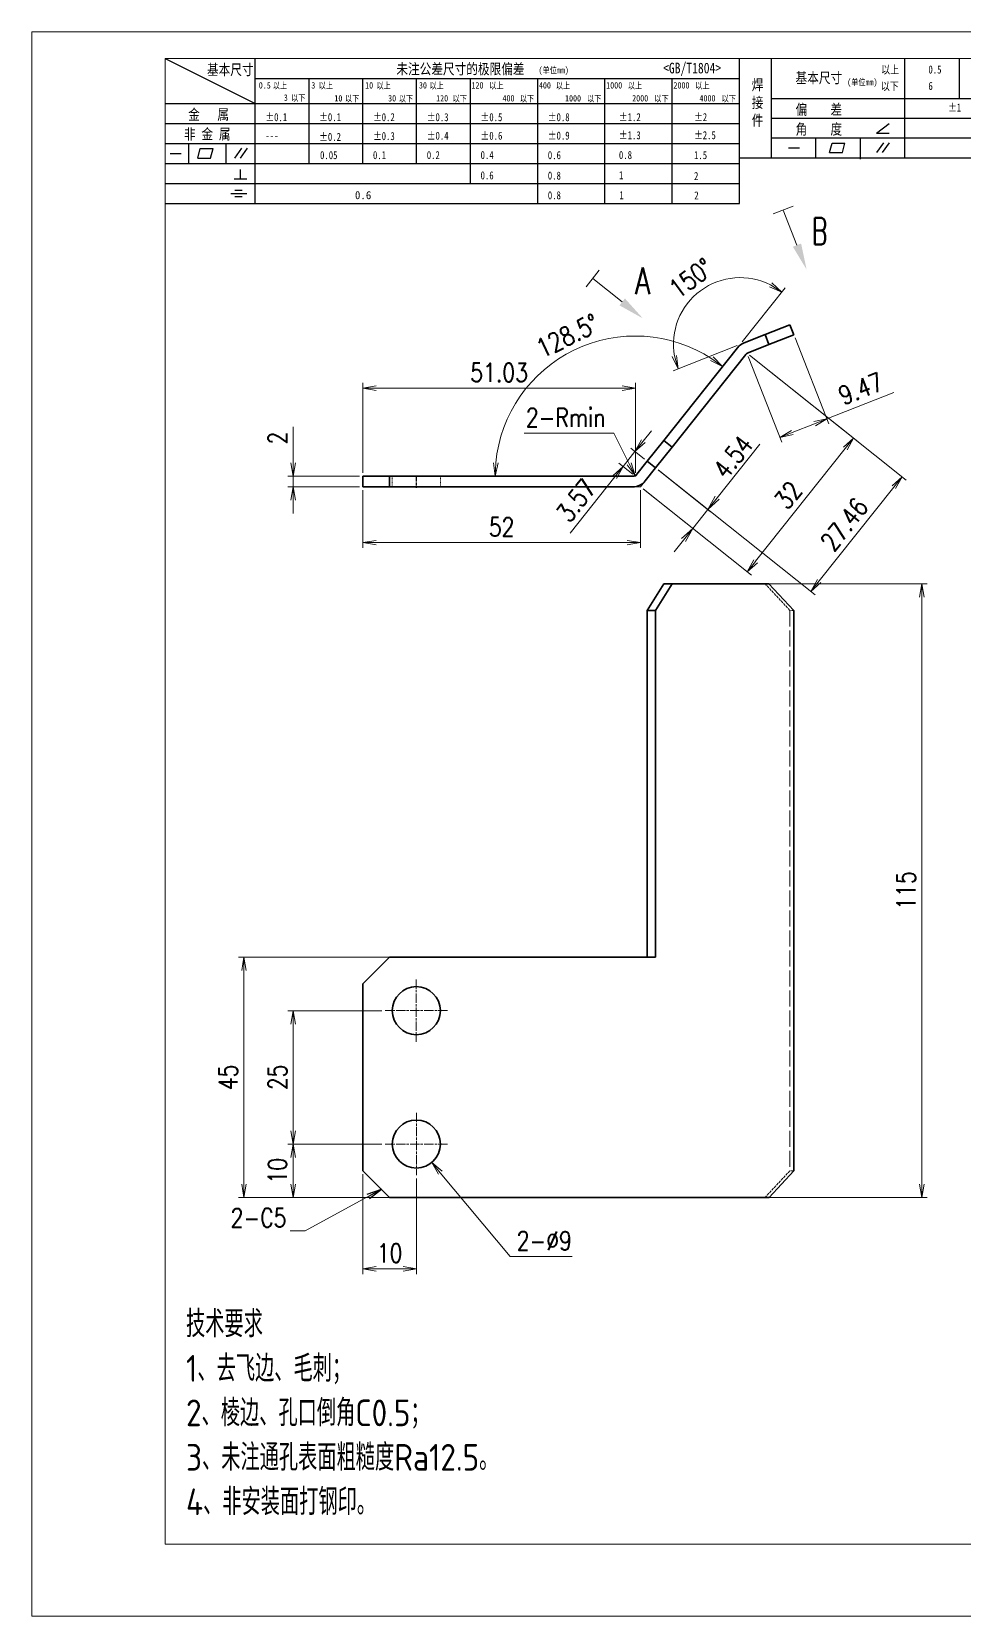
# Model space of a CAD drawing. Header units: inches. Extents: x 269 to 10986, y 1043 to 4337.
# Drawn here: x 278.1 to 452.8, y 1166.8 to 1463.8 of the extents above; entities that cross this region are included whole.
import ezdxf
from ezdxf.enums import TextEntityAlignment as Align

# ---------------------------------------------------------------- set-up
doc = ezdxf.new("R2010")
doc.units = ezdxf.units.IN
doc.header["$MEASUREMENT"] = 0
for name, pattern in [('AM_ISO02W050x2', [3.75, 3, -0.75]), ('AM_ISO08W050x2', [9, 6, -0.75, 1.5, -0.75]), ('AM_ISO09W050', [22.5, 12, -1.5, 3, -1.5, 3, -1.5])]:
    doc.linetypes.add(name, pattern=pattern)
for name, color, linetype, lineweight in [('中心线', 2, 'AM_ISO08W050x2', 18), ('双点划线', 6, 'AM_ISO09W050', 18), ('图框', 7, 'Continuous', 18), ('标注线', 3, 'Continuous', 18), ('粗实线', 7, 'Continuous', 35), ('虚线', 1, 'AM_ISO02W050x2', 18)]:
    doc.layers.add(name, color=color, linetype=linetype, lineweight=lineweight)
doc.layers.add('图\\M+19E79\\M+195B6\\M+18E9A', color=7, linetype='Continuous')
doc.layers.add('打印', color=7, linetype='Continuous', lineweight=15, plot=False)
doc.layers.add('打印-禁用', color=7, linetype='Continuous', lineweight=15, plot=False)
doc.styles.add('DIM', font='romans.shx', dxfattribs={"width": 0.8, "bigfont": 'bigfont.shx'})
doc.styles.get("Standard").update_dxf_attribs({"font": 'txt', "bigfont": 'gbcbig.shx'})
doc.styles.add('国标', font='simfang.ttf', dxfattribs={"width": 0.8})
doc.styles.add('机械长仿宋', font='gbenor.shx', dxfattribs={"height": 1, "bigfont": 'gbcbig.shx'})
doc.dimstyles.new('XR 1-1', dxfattribs={"dimtxt": 3.5, "dimasz": 2.5, "dimexe": 1, "dimexo": 0.625, "dimgap": 1.2, "dimtad": 1, "dimtoh": 1, "dimdsep": 46, "dimtxsty": 'DIM', "dimblk": 'OPEN', "dimcen": 0, "dimclrd": 8, "dimclre": 8, "dimclrt": 2, "dimazin": 2, "dimtfac": 0.5, "dimtmove": 0, "dimatfit": 3, "dimldrblk": 'OPEN', "dimfxl": 0, "dimtolj": 2, "dimlwd": 18, "dimlwe": 18, "dimarcsym": 0})
doc.dimstyles.new('XR 1-1$0', dxfattribs={"dimtxt": 3.5, "dimasz": 2.5, "dimexe": 1, "dimexo": 0.625, "dimgap": 1.2, "dimtad": 1, "dimzin": 9, "dimdsep": 46, "dimtxsty": 'DIM', "dimblk": 'OPEN', "dimcen": 0, "dimclrd": 8, "dimclre": 8, "dimclrt": 2, "dimazin": 2, "dimtfac": 0.5, "dimtmove": 0, "dimatfit": 3, "dimldrblk": 'OPEN', "dimfxl": 0, "dimtolj": 2, "dimlwd": 18, "dimlwe": 18, "dimarcsym": 0})
doc.dimstyles.new('XR 1-1$3', dxfattribs={"dimtxt": 3.5, "dimasz": 2.5, "dimexe": 1, "dimexo": 0.625, "dimgap": 1.2, "dimtad": 1, "dimtoh": 1, "dimdsep": 46, "dimtxsty": 'DIM', "dimblk": 'OPEN', "dimcen": 0, "dimclrd": 8, "dimclre": 8, "dimclrt": 2, "dimazin": 2, "dimtfac": 0.5, "dimtofl": 0, "dimtmove": 0, "dimatfit": 3, "dimldrblk": 'OPEN', "dimfxl": 0, "dimtolj": 2, "dimlwd": 18, "dimlwe": 18, "dimarcsym": 0})
doc.dimstyles.new('XR 1-1$4', dxfattribs={"dimtxt": 3.5, "dimasz": 2.5, "dimexe": 1, "dimexo": 0.625, "dimgap": 1.2, "dimtad": 1, "dimtoh": 1, "dimdsep": 46, "dimtxsty": 'DIM', "dimblk": 'OPEN', "dimcen": 0, "dimclrd": 8, "dimclre": 8, "dimclrt": 2, "dimazin": 2, "dimtfac": 0.5, "dimtofl": 0, "dimtmove": 0, "dimatfit": 3, "dimldrblk": 'OPEN', "dimfxl": 0, "dimtolj": 2, "dimlwd": 18, "dimlwe": 18, "dimarcsym": 0})

# ---------------------------------------------------------------- blocks, each defined once
blk = doc.blocks.new('GZDEH零件A3图框V01版')
at = {"layer": '图\\M+19E79\\M+195B6\\M+18E9A', "color": 9}
for p, q in [((2882.49, -1554.46), (2899.37, -1562.92)), ((2899.37, -1581.67), (2899.37, -1554.46)), ((2990.09, -1581.67), (2990.09, -1554.46)), ((2996.09, -1573.08), (2996.09, -1554.46)), ((3021.09, -1561.98), (3021.09, -1554.46)), ((3031.31, -1561.98), (3031.31, -1554.46)), ((2899.37, -1558.24), (2990.09, -1558.24)), ((2909.45, -1574.17), (2909.45, -1558.24)), ((2919.53, -1574.17), (2919.53, -1558.24)), ((2929.61, -1574.17), (2929.61, -1558.24)), ((2939.69, -1577.92), (2939.69, -1558.24)), ((2952.29, -1581.67), (2952.29, -1558.24)), ((2964.89, -1581.67), (2964.89, -1558.24)), ((2977.49, -1581.67), (2977.49, -1558.24)), ((2996.09, -1561.98), (3113.09, -1561.98)), ((3021.09, -1573.08), (3021.09, -1561.98)), ((2882.49, -1562.92), (2990.09, -1562.92)), ((2882.49, -1566.67), (2990.09, -1566.67)), ((2996.09, -1565.68), (3113.09, -1565.68)), ((3015.75, -1568.51), (3018.15, -1566.66)), ((2882.49, -1570.42), (2990.09, -1570.42)), ((2886.92, -1574.12), (2886.92, -1570.42)), ((2893.91, -1574.12), (2893.91, -1570.42)), ((2996.09, -1569.38), (3113.09, -1569.38)), ((3004.42, -1573.08), (3004.42, -1569.38)), ((3006.97, -1572.12), (3007.45, -1570.33)), ((3007.45, -1570.33), (3009.86, -1570.33)), ((3009.39, -1572.12), (3009.86, -1570.33)), ((3012.75, -1573.08), (3012.75, -1569.38)), ((3015.75, -1568.51), (3018.15, -1568.51)), ((3015.81, -1572.12), (3017.15, -1570.26)), ((3016.89, -1572.12), (3018.23, -1570.26)), ((2883.43, -1572.27), (2885.49, -1572.27)), ((2888.59, -1573.16), (2889.07, -1571.37)), ((2888.59, -1573.16), (2891, -1573.16)), ((2889.07, -1571.37), (2891.48, -1571.37)), ((2891, -1573.16), (2891.48, -1571.37)), ((2895.52, -1573.16), (2896.85, -1571.3)), ((2896.6, -1573.16), (2897.94, -1571.3)), ((2990.09, -1573.08), (3113.09, -1573.08)), ((2999.26, -1571.23), (3001.32, -1571.23)), ((3006.97, -1572.12), (3009.39, -1572.12)), ((3012.75, -1573.33), (3012.75, -1573.08)), ((2882.49, -1574.17), (2990.09, -1574.17)), ((2895.42, -1577.05), (2897.81, -1577.05)), ((2896.58, -1577.05), (2896.58, -1575.28)), ((2882.49, -1577.92), (2990.09, -1577.92)), ((2894.79, -1579.77), (2897.77, -1579.77)), ((2895.57, -1579.17), (2896.92, -1579.17)), ((2882.49, -1581.67), (2990.09, -1581.67)), ((2895.57, -1580.37), (2896.93, -1580.37))]:
    blk.add_line(p, q, dxfattribs=at)
at = {"layer": '图框', "linetype": 'Continuous'}
for p, q in [((2882.49, -1554.46), (2882.49, -1832.96)), ((3272.49, -1554.46), (2882.49, -1554.46)), ((2882.49, -1832.96), (3272.49, -1832.96))]:
    blk.add_line(p, q, dxfattribs=at)
at = {"layer": '打印-禁用', "linetype": 'Continuous'}
for p, q in [((2857.49, -1549.46), (2857.49, -1846.46)), ((3277.49, -1549.46), (2857.49, -1549.46)), ((2857.49, -1846.46), (3277.49, -1846.46))]:
    blk.add_line(p, q, dxfattribs=at)
at = {"layer": '图\\M+19E79\\M+195B6\\M+18E9A', "color": 9, "style": '国标', "width": 0.8}
for s, height, p in [('基本尺寸', 2, (2890.33, -1557.58)), ('未注公差尺寸的极限偏差', 2, (2925.81, -1557.44)), ('<GB/T1804>', 2, (2975.78, -1557.27)), ('以上', 1.5, (3016.64, -1557.33)), ('0.5', 1.5, (3025.49, -1557.3)), ('30', 1.2, (2930.04, -1560.11)), ('基本尺寸', 2, (3000.6, -1559.1)), ('以下', 1.5, (3016.58, -1560.43)), ('6', 1.5, (3025.49, -1560.38)), ('金   属', 2, (2886.82, -1565.98)), ('±0.1', 1.5, (2901.27, -1566.23)), ('±0.1', 1.5, (2911.35, -1566.23)), ('±0.2', 1.5, (2921.43, -1566.23)), ('±0.3', 1.5, (2931.51, -1566.23)), ('±0.5', 1.5, (2941.59, -1566.23)), ('±0.8', 1.5, (2954.19, -1566.23)), ('±1.2', 1.5, (2967.51, -1566.23)), ('±2', 1.5, (2981.58, -1566.23)), ('偏    差', 2, (3000.6, -1565.04)), ('±1', 1.5, (3029.16, -1564.42)), ('非 金 属', 2, (2886.02, -1569.65)), ('±0.3', 1.5, (2921.43, -1569.77)), ('±0.4', 1.5, (2931.51, -1569.71)), ('±0.6', 1.5, (2941.59, -1569.71)), ('±0.9', 1.5, (2954.19, -1569.68)), ('±1.3', 1.5, (2967.51, -1569.62)), ('±2.5', 1.5, (2981.58, -1569.61)), ('角    度', 2, (3000.6, -1568.74)), ('---', 1.5, (2901.27, -1569.65)), ('±0.2', 1.5, (2911.35, -1569.92)), ('0.1', 1.5, (2921.43, -1573.34)), ('0.2', 1.5, (2931.51, -1573.33)), ('0.4', 1.5, (2941.59, -1573.33)), ('0.6', 1.5, (2954.19, -1573.35)), ('0.8', 1.5, (2967.51, -1573.33)), ('1.5', 1.5, (2981.58, -1573.34)), ('0.6', 1.5, (2941.59, -1577.14)), ('0.8', 1.5, (2954.19, -1577.17)), ('1', 1.5, (2967.51, -1577.12)), ('2', 1.5, (2981.58, -1577.26)), ('0.8', 1.5, (2954.19, -1580.87)), ('1', 1.5, (2967.59, -1580.86)), ('2', 1.5, (2981.62, -1580.89))]:
    blk.add_text(s, height=height, dxfattribs=at).set_placement(p)
at = {"layer": '图\\M+19E79\\M+195B6\\M+18E9A', "color": 9, "lineweight": 15, "style": '国标', "width": 0.8}
for s, p in [('(单位mm)', (2952.44, -1557.27)), ('0.5', (2900.03, -1560.11)), ('以上', (2902.64, -1560.16)), ('3', (2909.88, -1560.11)), ('以上', (2911.25, -1560.16)), ('10', (2919.96, -1560.11)), ('以上', (2922.09, -1560.16)), ('以上', (2932.02, -1560.16)), ('120', (2939.88, -1560.11)), ('以上', (2943.21, -1560.16)), ('400', (2952.52, -1560.11)), ('以上', (2955.68, -1560.16)), ('1000', (2965.12, -1560.11)), ('以上', (2969.16, -1560.16)), ('2000', (2977.72, -1560.11)), ('以上', (2981.8, -1560.16)), ('(单位mm)', (3010.27, -1559.51)), ('3', (2904.73, -1562.41)), ('以下', (2906.1, -1562.46)), ('10', (2914.19, -1562.54)), ('以下', (2916.18, -1562.59)), ('30', (2924.27, -1562.54)), ('以下', (2926.26, -1562.59)), ('120', (2933.26, -1562.54)), ('以下', (2936.34, -1562.59)), ('400', (2945.7, -1562.54)), ('以下', (2948.94, -1562.59)), ('1000', (2957.41, -1562.54)), ('以下', (2961.54, -1562.59)), ('2000', (2969.99, -1562.54)), ('以下', (2974.14, -1562.59)), ('4000', (2982.59, -1562.54)), ('以下', (2986.74, -1562.59))]:
    blk.add_text(s, height=1.2, dxfattribs=at).set_placement(p)
at = {"layer": '图\\M+19E79\\M+195B6\\M+18E9A', "color": 9, "lineweight": 13, "style": '国标'}
blk.add_text('0.6', height=1.5, dxfattribs=at).set_placement((2918.05, -1580.85))
at = {"layer": '图\\M+19E79\\M+195B6\\M+18E9A', "color": 9, "style": '国标'}
for s, insert, char_height, width, attachment_point in [('焊\\P接\\P件', (2992.39, -1558.41), 2, 3.1877, 1), ('0.05', (2911.51, -1573.37), 1.5, 5.1982, 7)]:
    blk.add_mtext(s, dxfattribs=dict(at, insert=insert, char_height=char_height, width=width, attachment_point=attachment_point))
blk = doc.blocks.new('DEH A3')
at = {"layer": '图框'}
blk.add_blockref('GZDEH零件A3图框V01版', (-2857.49, 1846.46), dxfattribs=at)
blk = doc.blocks.new('_Open')
at = {"color": 0, "linetype": 'ByBlock', "lineweight": -2}
for p, q in [((-1, 0.17), (0, 0)), ((-1, -0.17), (0, 0)), ((0, 0), (-1, 0))]:
    blk.add_line(p, q, dxfattribs=at)
blk = doc.blocks.new('*D651')
at = {"layer": 'Defpoints', "color": 0, "transparency": 16777216}
for p in [(327.07, 1380.51), (340.13, 1380.51), (340.13, 1378.51)]:
    blk.add_point(p, dxfattribs=at)
at = {"layer": '标注线', "color": 8, "lineweight": 18, "transparency": 16777216}
for p, q in [((327.07, 1383.01), (327.07, 1389.77)), ((339.51, 1380.51), (326.07, 1380.51)), ((339.51, 1378.51), (326.07, 1378.51)), ((327.07, 1378.51), (327.07, 1380.51)), ((327.07, 1376.01), (327.07, 1373.51))]:
    blk.add_line(p, q, dxfattribs=at)
at = {"layer": '标注线', "color": 8, "lineweight": 18, "transparency": 16777216, "xscale": 2.5, "yscale": 2.5, "zscale": 2.5}
for p, rotation in [((327.07, 1380.51), 270), ((327.07, 1378.51), 90)]:
    blk.add_blockref('_Open', p, dxfattribs=dict(at, rotation=rotation))
at = {"layer": '标注线', "color": 2, "transparency": 16777216, "insert": (324.12, 1387.64), "char_height": 3.5, "attachment_point": 5, "rotation": 90, "style": 'DIM'}
blk.add_mtext('\\A2;2', dxfattribs=at)
blk = doc.blocks.new('*D652')
at = {"layer": 'Defpoints', "color": 0, "transparency": 16777216}
for p in [(340.13, 1378.51), (392.13, 1378.51), (392.13, 1368.05)]:
    blk.add_point(p, dxfattribs=at)
at = {"layer": '标注线', "color": 8, "lineweight": 18, "transparency": 16777216}
for p, q in [((340.13, 1377.88), (340.13, 1367.05)), ((392.13, 1377.88), (392.13, 1367.05)), ((342.63, 1368.05), (389.63, 1368.05))]:
    blk.add_line(p, q, dxfattribs=at)
at = {"layer": '标注线', "color": 8, "lineweight": 18, "transparency": 16777216, "xscale": 2.5, "yscale": 2.5, "zscale": 2.5, "rotation": 180}
blk.add_blockref('_Open', (340.13, 1368.05), dxfattribs=at)
at = {"layer": '标注线', "color": 8, "lineweight": 18, "transparency": 16777216, "xscale": 2.5, "yscale": 2.5, "zscale": 2.5}
blk.add_blockref('_Open', (392.13, 1368.05), dxfattribs=at)
at = {"layer": '标注线', "color": 2, "transparency": 16777216, "insert": (366.13, 1371), "char_height": 3.5, "attachment_point": 5, "style": 'DIM'}
blk.add_mtext('\\A2;52', dxfattribs=at)
blk = doc.blocks.new('*D653')
at = {"layer": 'Defpoints', "color": 0, "transparency": 16777216}
for p in [(412.05, 1403.55), (432.06, 1387.64), (392.13, 1378.51)]:
    blk.add_point(p, dxfattribs=at)
at = {"layer": '标注线', "color": 8, "lineweight": 18, "transparency": 16777216}
for p, q in [((412.54, 1403.16), (432.84, 1387.02)), ((413.7, 1364.55), (430.5, 1385.68)), ((392.62, 1378.12), (412.93, 1361.97))]:
    blk.add_line(p, q, dxfattribs=at)
at = {"layer": '标注线', "color": 8, "lineweight": 18, "transparency": 16777216, "xscale": 2.5, "yscale": 2.5, "zscale": 2.5}
for p, rotation in [((432.06, 1387.64), 51.50692526709599), ((412.14, 1362.59), 231.506925267096)]:
    blk.add_blockref('_Open', p, dxfattribs=dict(at, rotation=rotation))
at = {"layer": '标注线', "color": 2, "transparency": 16777216, "insert": (419.79, 1376.95), "char_height": 3.5, "attachment_point": 5, "rotation": 51.5069, "style": 'DIM'}
blk.add_mtext('\\A2;32', dxfattribs=at)
blk = doc.blocks.new('*D654')
at = {"layer": 'Defpoints', "color": 0, "transparency": 16777216}
for p in [(420.86, 1407.02), (412.05, 1403.55), (427.07, 1391.26)]:
    blk.add_point(p, dxfattribs=at)
at = {"layer": '标注线', "color": 8, "lineweight": 18, "transparency": 16777216}
for p, q in [((421.09, 1406.44), (427.43, 1390.33)), ((412.28, 1402.97), (418.62, 1386.86)), ((427.07, 1391.26), (439.57, 1396.18)), ((420.58, 1388.71), (424.74, 1390.34))]:
    blk.add_line(p, q, dxfattribs=at)
at = {"layer": '标注线', "color": 8, "lineweight": 18, "transparency": 16777216, "xscale": 2.5, "yscale": 2.5, "zscale": 2.5}
for p, rotation in [((427.07, 1391.26), 21.48151935252006), ((418.25, 1387.79), 201.4815193525201)]:
    blk.add_blockref('_Open', p, dxfattribs=dict(at, rotation=rotation))
at = {"layer": '标注线', "color": 2, "transparency": 16777216, "insert": (433.4, 1396.92), "char_height": 3.5, "attachment_point": 5, "rotation": 21.4815, "style": 'DIM'}
blk.add_mtext('\\A2;9.47', dxfattribs=at)
blk = doc.blocks.new('*D655')
at = {"layer": 'Defpoints', "color": 0, "transparency": 16777216}
for p in [(390.69, 1381.51), (391.14, 1380.62)]:
    blk.add_point(p, dxfattribs=at)
at = {"layer": '标注线', "color": 8, "lineweight": 18, "transparency": 16777216}
for p, q in [((370.31, 1388.56), (387.11, 1388.56)), ((387.11, 1388.56), (390.01, 1382.85))]:
    blk.add_line(p, q, dxfattribs=at)
at = {"layer": '标注线', "color": 8, "lineweight": 18, "transparency": 16777216, "xscale": 2.5, "yscale": 2.5, "zscale": 2.5, "rotation": 296.8879639273339}
blk.add_blockref('_Open', (391.14, 1380.62), dxfattribs=at)
at = {"layer": '标注线', "color": 2, "transparency": 16777216, "insert": (378.11, 1391.51), "char_height": 3.5, "attachment_point": 5, "style": 'DIM'}
blk.add_mtext('\\A2;{\\Fromans,bigfont|c134;2-Rmin}', dxfattribs=at)
blk = doc.blocks.new('*D656')
at = {"layer": 'Defpoints', "color": 0, "transparency": 16777216}
for p in [(389.18, 1406.7), (396.5, 1387.22), (393.39, 1383.3), (345.13, 1380.51), (390.69, 1380.51)]:
    blk.add_point(p, dxfattribs=at)
at = {"layer": '标注线', "color": 8, "lineweight": 18, "transparency": 16777216}
blk.add_line((396.89, 1387.7), (408.14, 1401.85), dxfattribs=at)
blk.add_arc((391.17, 1380.51), 26.27, 56.9582, 174.5444, dxfattribs=at)
at = {"layer": '标注线', "color": 8, "lineweight": 18, "transparency": 16777216, "xscale": 2.5, "yscale": 2.5, "zscale": 2.5}
for p, rotation in [((407.52, 1401.07), 324.2305705068338), ((364.9, 1380.51), 267.2720354147172)]:
    blk.add_blockref('_Open', p, dxfattribs=dict(at, rotation=rotation))
at = {"layer": '标注线', "color": 2, "transparency": 16777216, "insert": (378.47, 1406.82), "char_height": 3.5, "attachment_point": 5, "rotation": 25.7513, "style": 'DIM'}
blk.add_mtext('\\A2;128.5\\M+1818B', dxfattribs=at)
blk = doc.blocks.new('*D657')
at = {"layer": 'Defpoints', "color": 0, "transparency": 16777216}
for p in [(408.32, 1417.48), (411.57, 1405.51), (415.47, 1407.05), (410.32, 1404.59), (396.5, 1387.22)]:
    blk.add_point(p, dxfattribs=at)
at = {"layer": '标注线', "color": 8, "lineweight": 18, "transparency": 16777216}
for p, q in [((411.21, 1405.7), (419.23, 1415.79)), ((410.24, 1404.99), (398.24, 1400.26))]:
    blk.add_line(p, q, dxfattribs=at)
blk.add_arc((410.82, 1405.21), 12.52, 62.9607, 190.0385, dxfattribs=at)
at = {"layer": '标注线', "color": 8, "lineweight": 18, "transparency": 16777216, "xscale": 2.5, "yscale": 2.5, "zscale": 2.5}
for p, rotation in [((418.61, 1415.01), 327.2301855070119), ((399.17, 1400.63), 285.7690889915629)]:
    blk.add_blockref('_Open', p, dxfattribs=dict(at, rotation=rotation))
at = {"layer": '标注线', "color": 2, "transparency": 16777216, "insert": (401.62, 1417.65), "char_height": 3.5, "attachment_point": 5, "rotation": 36.4996, "style": 'DIM'}
blk.add_mtext('\\A2;150\\M+1818B', dxfattribs=at)
blk = doc.blocks.new('*D658')
at = {"layer": 'Defpoints', "color": 0, "transparency": 16777216}
for p in [(414.25, 1360.34), (444.83, 1360.34), (415.48, 1245.34)]:
    blk.add_point(p, dxfattribs=at)
at = {"layer": '标注线', "color": 8, "lineweight": 18, "transparency": 16777216}
for p, q in [((414.88, 1360.34), (445.83, 1360.34)), ((444.83, 1247.84), (444.83, 1357.84)), ((416.1, 1245.34), (445.83, 1245.34))]:
    blk.add_line(p, q, dxfattribs=at)
at = {"layer": '标注线', "color": 8, "lineweight": 18, "transparency": 16777216, "xscale": 2.5, "yscale": 2.5, "zscale": 2.5}
for p, rotation in [((444.83, 1360.34), 90), ((444.83, 1245.34), 270)]:
    blk.add_blockref('_Open', p, dxfattribs=dict(at, rotation=rotation))
at = {"layer": '标注线', "color": 2, "transparency": 16777216, "insert": (441.88, 1302.84), "char_height": 3.5, "attachment_point": 5, "rotation": 90, "style": 'DIM'}
blk.add_mtext('\\A2;115', dxfattribs=at)
blk = doc.blocks.new('*D659')
at = {"layer": 'Defpoints', "color": 0, "transparency": 16777216}
for p in [(327.07, 1255.33), (344.29, 1255.33), (349.74, 1245.33)]:
    blk.add_point(p, dxfattribs=at)
at = {"layer": '标注线', "color": 8, "lineweight": 18, "transparency": 16777216}
for p, q in [((343.66, 1255.33), (326.07, 1255.33)), ((327.07, 1247.83), (327.07, 1252.83)), ((349.11, 1245.33), (326.07, 1245.33))]:
    blk.add_line(p, q, dxfattribs=at)
at = {"layer": '标注线', "color": 8, "lineweight": 18, "transparency": 16777216, "xscale": 2.5, "yscale": 2.5, "zscale": 2.5}
for p, rotation in [((327.07, 1255.33), 90), ((327.07, 1245.33), 270)]:
    blk.add_blockref('_Open', p, dxfattribs=dict(at, rotation=rotation))
at = {"layer": '标注线', "color": 2, "transparency": 16777216, "insert": (324.12, 1250.33), "char_height": 3.5, "attachment_point": 5, "rotation": 90, "style": 'DIM'}
blk.add_mtext('\\A2;10', dxfattribs=at)
blk = doc.blocks.new('*D660')
at = {"layer": 'Defpoints', "color": 0, "transparency": 16777216}
for p in [(327.07, 1280.33), (344.29, 1280.33), (344.29, 1255.33)]:
    blk.add_point(p, dxfattribs=at)
at = {"layer": '标注线', "color": 8, "lineweight": 18, "transparency": 16777216}
for p, q in [((343.66, 1280.33), (326.07, 1280.33)), ((327.07, 1257.83), (327.07, 1277.83)), ((343.66, 1255.33), (326.07, 1255.33))]:
    blk.add_line(p, q, dxfattribs=at)
at = {"layer": '标注线', "color": 8, "lineweight": 18, "transparency": 16777216, "xscale": 2.5, "yscale": 2.5, "zscale": 2.5}
for p, rotation in [((327.07, 1280.33), 90), ((327.07, 1255.33), 270)]:
    blk.add_blockref('_Open', p, dxfattribs=dict(at, rotation=rotation))
at = {"layer": '标注线', "color": 2, "transparency": 16777216, "insert": (324.12, 1267.83), "char_height": 3.5, "attachment_point": 5, "rotation": 90, "style": 'DIM'}
blk.add_mtext('\\A2;25', dxfattribs=at)
blk = doc.blocks.new('*D661')
at = {"layer": 'Defpoints', "color": 0, "transparency": 16777216}
for p in [(340.14, 1250.33), (350.14, 1249.48), (350.14, 1231.95)]:
    blk.add_point(p, dxfattribs=at)
at = {"layer": '标注线', "color": 8, "lineweight": 18, "transparency": 16777216}
for p, q in [((340.14, 1249.71), (340.14, 1230.95)), ((350.14, 1248.86), (350.14, 1230.95)), ((342.64, 1231.95), (347.64, 1231.95))]:
    blk.add_line(p, q, dxfattribs=at)
at = {"layer": '标注线', "color": 8, "lineweight": 18, "transparency": 16777216, "xscale": 2.5, "yscale": 2.5, "zscale": 2.5, "rotation": 180}
blk.add_blockref('_Open', (340.14, 1231.95), dxfattribs=at)
at = {"layer": '标注线', "color": 8, "lineweight": 18, "transparency": 16777216, "xscale": 2.5, "yscale": 2.5, "zscale": 2.5}
blk.add_blockref('_Open', (350.14, 1231.95), dxfattribs=at)
at = {"layer": '标注线', "color": 2, "transparency": 16777216, "insert": (345.14, 1234.9), "char_height": 3.5, "attachment_point": 5, "style": 'DIM'}
blk.add_mtext('\\A2;10', dxfattribs=at)
blk = doc.blocks.new('*D662')
at = {"layer": 'Defpoints', "color": 0, "transparency": 16777216}
for p in [(317.84, 1290.33), (348, 1290.33), (342.39, 1245.33)]:
    blk.add_point(p, dxfattribs=at)
at = {"layer": '标注线', "color": 8, "lineweight": 18, "transparency": 16777216}
for p, q in [((347.37, 1290.33), (316.84, 1290.33)), ((317.84, 1247.83), (317.84, 1287.83)), ((341.77, 1245.33), (316.84, 1245.33))]:
    blk.add_line(p, q, dxfattribs=at)
at = {"layer": '标注线', "color": 8, "lineweight": 18, "transparency": 16777216, "xscale": 2.5, "yscale": 2.5, "zscale": 2.5}
for p, rotation in [((317.84, 1290.33), 90), ((317.84, 1245.33), 270)]:
    blk.add_blockref('_Open', p, dxfattribs=dict(at, rotation=rotation))
at = {"layer": '标注线', "color": 2, "transparency": 16777216, "insert": (314.89, 1267.83), "char_height": 3.5, "attachment_point": 5, "rotation": 90, "style": 'DIM'}
blk.add_mtext('\\A2;45', dxfattribs=at)
blk = doc.blocks.new('*D663')
at = {"layer": 'Defpoints', "color": 0, "transparency": 16777216}
for p in [(347.25, 1258.79), (353.02, 1251.88)]:
    blk.add_point(p, dxfattribs=at)
at = {"layer": '标注线', "color": 8, "lineweight": 18, "transparency": 16777216}
for p, q in [((367.71, 1234.27), (354.62, 1249.96)), ((379.31, 1234.27), (367.71, 1234.27))]:
    blk.add_line(p, q, dxfattribs=at)
at = {"layer": '标注线', "color": 8, "lineweight": 18, "transparency": 16777216, "xscale": 2.5, "yscale": 2.5, "zscale": 2.5, "rotation": 129.8323701035682}
blk.add_blockref('_Open', (353.02, 1251.88), dxfattribs=at)
at = {"layer": '标注线', "color": 2, "transparency": 16777216, "insert": (374.11, 1237.22), "char_height": 3.5, "attachment_point": 5, "style": 'DIM'}
blk.add_mtext('\\A2;2-%%c9', dxfattribs=at)
blk = doc.blocks.new('*D664')
at = {"layer": 'Defpoints', "color": 0, "transparency": 16777216}
for p in [(394.96, 1382.06), (392.13, 1378.51), (404.73, 1374.28)]:
    blk.add_point(p, dxfattribs=at)
at = {"layer": '标注线', "color": 8, "lineweight": 18, "transparency": 16777216}
for p, q in [((406.48, 1376.47), (414.49, 1386.54)), ((395.51, 1381.62), (405.28, 1373.85)), ((392.68, 1378.07), (402.46, 1370.3)), ((401.91, 1370.73), (404.73, 1374.28)), ((400.17, 1368.54), (398.42, 1366.35))]:
    blk.add_line(p, q, dxfattribs=at)
at = {"layer": '标注线', "color": 8, "lineweight": 18, "transparency": 16777216, "xscale": 2.8, "yscale": 2.8, "zscale": 2.8}
for p, rotation in [((404.73, 1374.28), 231.4996372607471), ((401.91, 1370.73), 51.49963726074703)]:
    blk.add_blockref('_Open', p, dxfattribs=dict(at, rotation=rotation))
at = {"layer": '标注线', "color": 2, "transparency": 16777216, "insert": (409.44, 1384.13), "char_height": 3.5, "attachment_point": 5, "rotation": 51.4996, "style": 'DIM'}
blk.add_mtext('\\A2;4.54', dxfattribs=at)
blk = doc.blocks.new('*D1257')
at = {"color": 8, "lineweight": 18, "transparency": 16777216}
for p, q in [((392.66, 1387.07), (394.21, 1389.03)), ((391.1, 1385.11), (388.89, 1382.32)), ((392.9, 1383.69), (390.32, 1385.74)), ((390.68, 1380.9), (388.1, 1382.94)), ((387.33, 1380.36), (378.98, 1369.84))]:
    blk.add_line(p, q, dxfattribs=at)
at = {"layer": 'Defpoints', "color": 0, "transparency": 16777216}
for p in [(388.89, 1382.32), (393.39, 1383.3), (391.17, 1380.51)]:
    blk.add_point(p, dxfattribs=at)
at = {"color": 8, "lineweight": 18, "transparency": 16777216, "xscale": 2.5, "yscale": 2.5, "zscale": 2.5}
for p, rotation in [((391.1, 1385.11), 231.5603220614522), ((388.89, 1382.32), 51.56032206145223)]:
    blk.add_blockref('_Open', p, dxfattribs=dict(at, rotation=rotation))
at = {"color": 2, "transparency": 16777216, "insert": (380.07, 1375.96), "char_height": 3.5, "attachment_point": 5, "rotation": 51.5603, "style": 'DIM'}
blk.add_mtext('\\A2;3.57', dxfattribs=at)
blk = doc.blocks.new('*D1258')
at = {"color": 8, "lineweight": 18, "transparency": 16777216}
for p, q in [((340.13, 1381.13), (340.13, 1397.99)), ((388.67, 1396.99), (342.63, 1396.99)), ((391.17, 1381.13), (391.17, 1397.99))]:
    blk.add_line(p, q, dxfattribs=at)
at = {"layer": 'Defpoints', "color": 0, "transparency": 16777216}
for p in [(340.13, 1396.99), (340.13, 1380.51), (391.17, 1380.51)]:
    blk.add_point(p, dxfattribs=at)
at = {"color": 8, "lineweight": 18, "transparency": 16777216, "xscale": 2.5, "yscale": 2.5, "zscale": 2.5, "rotation": 180}
blk.add_blockref('_Open', (340.13, 1396.99), dxfattribs=at)
at = {"color": 8, "lineweight": 18, "transparency": 16777216, "xscale": 2.5, "yscale": 2.5, "zscale": 2.5}
blk.add_blockref('_Open', (391.17, 1396.99), dxfattribs=at)
at = {"color": 2, "transparency": 16777216, "insert": (365.65, 1399.94), "char_height": 3.5, "attachment_point": 5, "style": 'DIM'}
blk.add_mtext('\\A2;51.03', dxfattribs=at)
blk = doc.blocks.new('*D1259')
at = {"color": 8, "lineweight": 18, "transparency": 16777216}
for p, q in [((412.54, 1403.16), (441.94, 1379.78)), ((395.45, 1381.67), (424.85, 1358.29)), ((439.6, 1378.45), (425.62, 1360.87))]:
    blk.add_line(p, q, dxfattribs=at)
at = {"layer": 'Defpoints', "color": 0, "transparency": 16777216}
for p in [(412.05, 1403.55), (394.96, 1382.06), (424.06, 1358.91)]:
    blk.add_point(p, dxfattribs=at)
at = {"color": 8, "lineweight": 18, "transparency": 16777216, "xscale": 2.5, "yscale": 2.5, "zscale": 2.5}
for p, rotation in [((441.16, 1380.41), 51.50812907683693), ((424.06, 1358.91), 231.5081290768369)]:
    blk.add_blockref('_Open', p, dxfattribs=dict(at, rotation=rotation))
at = {"color": 2, "transparency": 16777216, "insert": (430.3, 1371.49), "char_height": 3.5, "attachment_point": 5, "rotation": 51.5081, "style": 'DIM'}
blk.add_mtext('\\A2;27.46', dxfattribs=at)

msp = doc.modelspace()

# ---------------------------------------------------------------- linework, layer by layer
at = {"layer": '中心线', "ltscale": 0.060001}
for p, q in [((350.135, 1378.307), (350.135, 1380.707)), ((350.137, 1378.307), (350.137, 1380.707))]:
    msp.add_line(p, q, dxfattribs=at)
at = {"layer": '中心线', "ltscale": 0.2925}
for p, q in [((350.135, 1286.183), (350.135, 1274.483)), ((350.137, 1261.183), (350.137, 1249.483)), ((355.987, 1255.333), (344.287, 1255.333))]:
    msp.add_line(p, q, dxfattribs=at)
at = {"layer": '中心线', "ltscale": 0.292499}
msp.add_line((355.985, 1280.333), (344.285, 1280.333), dxfattribs=at)
at = {"layer": '双点划线'}
for p, q in [((410.461, 1401.553), (412.05, 1403.551)), ((414.251, 1404.418), (412.05, 1403.551)), ((388.94, 1378.507), (392.134, 1378.507)), ((390.687, 1380.507), (391.17, 1380.507)), ((391.47, 1380.885), (391.17, 1380.507)), ((393.997, 1380.848), (392.134, 1378.507))]:
    msp.add_line(p, q, dxfattribs=at)
at = {"layer": '打印'}
msp.add_lwpolyline([(278.075, 1463.819), (698.075, 1463.819), (698.075, 1166.819), (278.075, 1166.819)], close=True, dxfattribs=at)
at = {"layer": '标注线', "ltscale": 0.1}
for p, q in [((420.726, 1431.121), (417.005, 1429.655)), ((384.421, 1419.129), (381.931, 1415.999))]:
    msp.add_line(p, q, dxfattribs=at)
at = {"layer": '标注线', "ltscale": 0.176714}
msp.add_line((421.456, 1423.811), (418.866, 1430.388), dxfattribs=at)
at = {"layer": '标注线', "ltscale": 0.176715}
msp.add_line((388.708, 1413.164), (383.176, 1417.564), dxfattribs=at)
at = {"layer": '标注线'}
for points in [[(420.688, 1423.509), (423.264, 1419.223), (422.224, 1424.114)], [(388.195, 1412.518), (392.568, 1410.094), (389.222, 1413.81)]]:
    msp.add_solid(points, dxfattribs=at)
at = {"layer": '粗实线', "ltscale": 0.125009}
for p, q in [((420.123, 1408.88), (415.47, 1407.047)), ((420.856, 1407.019), (416.203, 1405.187))]:
    msp.add_line(p, q, dxfattribs=at)
at = {"layer": '粗实线', "ltscale": 0.05}
for p, q in [((420.856, 1407.019), (420.123, 1408.88)), ((416.203, 1405.187), (415.47, 1407.047)), ((398.065, 1385.97), (396.5, 1387.215)), ((394.953, 1382.057), (393.388, 1383.302)), ((340.135, 1380.508), (340.135, 1378.508)), ((345.134, 1380.507), (345.134, 1378.507))]:
    msp.add_line(p, q, dxfattribs=at)
at = {"layer": '粗实线', "ltscale": 0.104904}
for p, q in [((415.47, 1407.047), (411.566, 1405.51)), ((416.203, 1405.187), (412.299, 1403.649))]:
    msp.add_line(p, q, dxfattribs=at)
at = {"layer": '粗实线'}
for p, q in [((396.5, 1387.215), (410.318, 1404.586)), ((398.065, 1385.97), (411.883, 1403.341)), ((390.687, 1380.507), (345.134, 1380.507)), ((345.134, 1378.507), (390.687, 1378.507)), ((393.388, 1355.336), (393.393, 1290.336)), ((394.953, 1355.336), (394.958, 1290.336)), ((420.856, 1355.338), (420.864, 1250.338)), ((345.134, 1290.332), (390.687, 1290.336)), ((340.135, 1285.332), (340.137, 1250.332)), ((345.138, 1245.332), (390.691, 1245.336))]:
    msp.add_line(p, q, dxfattribs=at)
at = {"layer": '粗实线', "ltscale": 0.124994}
for p, q in [((396.5, 1387.215), (393.388, 1383.302)), ((398.065, 1385.97), (394.953, 1382.057))]:
    msp.add_line(p, q, dxfattribs=at)
at = {"layer": '粗实线', "ltscale": 0.077222}
for p, q in [((391.47, 1380.885), (393.393, 1383.302)), ((393.035, 1379.64), (394.958, 1382.057))]:
    msp.add_line(p, q, dxfattribs=at)
at = {"layer": '粗实线', "ltscale": 0.124991}
for p, q in [((340.135, 1380.508), (345.134, 1380.507)), ((340.135, 1378.508), (345.134, 1378.507))]:
    msp.add_line(p, q, dxfattribs=at)
at = {"layer": '粗实线', "ltscale": 0.147242}
for p, q in [((396.5, 1360.336), (393.388, 1355.336)), ((398.065, 1360.336), (394.953, 1355.336))]:
    msp.add_line(p, q, dxfattribs=at)
at = {"layer": '粗实线', "ltscale": 0.03913}
for p, q in [((398.065, 1360.336), (396.5, 1360.336)), ((394.953, 1355.336), (393.388, 1355.336))]:
    msp.add_line(p, q, dxfattribs=at)
at = {"layer": '粗实线', "ltscale": 0.345438}
msp.add_line((398.065, 1360.336), (411.883, 1360.337), dxfattribs=at)
at = {"layer": '粗实线', "ltscale": 0.010403}
for p, q in [((411.883, 1360.337), (412.299, 1360.337)), ((411.891, 1245.337), (412.308, 1245.337))]:
    msp.add_line(p, q, dxfattribs=at)
at = {"layer": '粗实线', "ltscale": 0.097605}
for p, q in [((416.203, 1360.338), (412.299, 1360.337)), ((412.308, 1245.337), (416.212, 1245.338))]:
    msp.add_line(p, q, dxfattribs=at)
at = {"layer": '粗实线', "ltscale": 0.170737}
for p, q in [((420.856, 1355.338), (416.203, 1360.338)), ((416.212, 1245.338), (420.864, 1250.338))]:
    msp.add_line(p, q, dxfattribs=at)
at = {"layer": '粗实线', "ltscale": 0.176777}
for p, q in [((340.135, 1285.332), (345.134, 1290.332)), ((340.137, 1250.332), (345.138, 1245.332))]:
    msp.add_line(p, q, dxfattribs=at)
at = {"layer": '粗实线', "ltscale": 0.058696}
for p, q in [((393.035, 1290.336), (390.687, 1290.336)), ((390.691, 1245.336), (393.038, 1245.336))]:
    msp.add_line(p, q, dxfattribs=at)
at = {"layer": '粗实线', "ltscale": 0.048072}
msp.add_line((393.035, 1290.336), (394.958, 1290.336), dxfattribs=at)
at = {"layer": '粗实线', "ltscale": 0.471325}
msp.add_line((411.891, 1245.337), (393.038, 1245.336), dxfattribs=at)
at = {"layer": '粗实线'}
for centre in [(350.135, 1280.333), (350.137, 1255.333)]:
    msp.add_circle(centre, 4.5, dxfattribs=at)
for centre, radius, start, end in [((412.666, 1402.718), 3, 111.49964, 141.49964), ((412.666, 1402.718), 1, 111.49964, 141.49964), ((390.687, 1381.507), 1, 269.99964, 321.49964), ((390.687, 1381.507), 3, 269.99964, 321.49964)]:
    msp.add_arc(centre, radius, start, end, dxfattribs=at)
at = {"layer": '虚线', "ltscale": 0.05}
for p, q in [((416.212, 1405.187), (415.479, 1407.047)), ((345.138, 1380.507), (345.138, 1378.507)), ((345.635, 1378.507), (345.635, 1380.507)), ((345.637, 1378.507), (345.637, 1380.507)), ((354.635, 1378.507), (354.635, 1380.507)), ((354.637, 1378.507), (354.637, 1380.507))]:
    msp.add_line(p, q, dxfattribs=at)
at = {"layer": '虚线', "ltscale": 0.000195021}
msp.add_line((420.856, 1407.019), (420.864, 1407.019), dxfattribs=at)
at = {"layer": '虚线', "ltscale": 0.170737}
for p, q in [((420.123, 1355.338), (415.47, 1360.338)), ((420.131, 1250.338), (415.479, 1245.338))]:
    msp.add_line(p, q, dxfattribs=at)
at = {"layer": '虚线', "ltscale": 0.018325}
for p, q in [((420.856, 1355.338), (420.123, 1355.338)), ((420.864, 1250.338), (420.131, 1250.338))]:
    msp.add_line(p, q, dxfattribs=at)
at = {"layer": '虚线'}
msp.add_line((420.123, 1355.338), (420.131, 1250.338), dxfattribs=at)

# ---------------------------------------------------------------- block references
at = {"layer": '图框'}
msp.add_blockref('DEH A3', (278.075, 1166.819), dxfattribs=at)

# ---------------------------------------------------------------- texts
at = {"layer": '标注线', "width": 0.883502}
for s, p, p2 in [('B', (424.24, 1423.907), (427.185, 1423.907)), ('A', (391.071, 1414.638), (394.016, 1414.638))]:
    msp.add_text(s, height=5, dxfattribs=at).set_placement(p, p2, align=Align.FIT)
at = {"layer": '标注线', "color": 2, "insert": (325.793, 1239.774), "char_height": 3.5, "attachment_point": 9, "style": 'DIM'}
msp.add_mtext('\\A2;{\\Fromans,bigfont|c134;2-}C5', dxfattribs=at)
at = {"layer": '标注线', "color": 2, "insert": (306.988, 1185.75), "char_height": 5, "width": 114.82461, "attachment_point": 7, "style": '机械长仿宋'}
msp.add_mtext('\\A2;技术要求\\P1、去飞边、毛刺；\\P2、棱边、孔口倒角C0.5；\\P3、未注通孔表面粗糙度Ra12.5。\\P4、非安装面打钢印。', dxfattribs=at)

# ---------------------------------------------------------------- dimensions: what is measured, and where the dimension line sits
dim = msp.add_linear_dim(base=(340.1347, 1396.9864), p1=(391.1696, 1380.5072), p2=(340.1347, 1380.5075), dimstyle='XR 1-1$0', override={"dimarcsym": 1})
dim.commit()
dim.dimension.update_dxf_attribs({"geometry": '*D1258', "text_midpoint": (365.6522, 1399.9364)})
for p1, p2, distance, picture, middle in [((412.05, 1403.551), (394.958, 1382.057), 37.187, '*D1259', (430.301, 1371.494)), ((393.388, 1383.302), (391.17, 1380.507), -2.916, '*D1257', (380.068, 1375.956))]:
    dim = msp.add_aligned_dim(p1=p1, p2=p2, distance=distance, dimstyle='XR 1-1$0', override={"dimarcsym": 1})
    dim.commit()
    dim.dimension.update_dxf_attribs({"geometry": picture, "text_midpoint": middle})
at = {"layer": '标注线'}
for base, line1, line2, picture, middle in [((408.3224, 1417.4824), ((415.4702, 1407.0475), (411.5661, 1405.5096)), ((396.5002, 1387.2151), (410.3177, 1404.5859)), '*D657', (401.6171, 1417.6497)), ((389.1795, 1406.6994), ((396.5002, 1387.2151), (393.388, 1383.3021)), ((390.6873, 1380.5072), (345.1343, 1380.5075)), '*D656', (378.4712, 1406.8229))]:
    dim = msp.add_angular_dim_2l(base=base, line1=line1, line2=line2, dimstyle='XR 1-1', dxfattribs=at)
    dim.commit()
    dim.dimension.update_dxf_attribs({"geometry": picture, "text_midpoint": middle})
for p1, p2, distance, picture, middle in [((412.05, 1403.551), (420.864, 1407.019), -16.937, '*D654', (433.399, 1396.921)), ((392.134, 1378.507), (412.05, 1403.551), -25.566, '*D653', (419.793, 1376.952))]:
    dim = msp.add_aligned_dim(p1=p1, p2=p2, distance=distance, dimstyle='XR 1-1$0', dxfattribs=at)
    dim.commit()
    dim.dimension.update_dxf_attribs({"geometry": picture, "text_midpoint": middle})
dim = msp.add_radius_dim(center=(390.687, 1381.507), mpoint=(391.14, 1380.615), text='{\\Fromans,bigfont|c134;2-Rmin}', dimstyle='XR 1-1$4', override={"dimtmove": 1}, dxfattribs=at)
dim.commit()
dim.dimension.update_dxf_attribs({"geometry": '*D655', "text_midpoint": (387.112, 1388.558), "dimtype": 164})
for base, p1, p2, angle, picture, middle in [((327.068, 1380.508), (340.135, 1378.508), (340.135, 1380.508), 270, '*D651', (324.118, 1387.641)), ((444.83, 1360.337), (415.479, 1245.338), (414.251, 1360.337), 90, '*D658', (441.88, 1302.838)), ((317.835, 1290.333), (342.394, 1245.333), (347.998, 1290.333), 90, '*D662', (314.885, 1267.833)), ((327.069, 1255.333), (349.737, 1245.333), (344.287, 1255.333), 90, '*D659', (324.119, 1250.333))]:
    dim = msp.add_linear_dim(base=base, p1=p1, p2=p2, angle=angle, dimstyle='XR 1-1$0', dxfattribs=at)
    dim.commit()
    dim.dimension.update_dxf_attribs({"geometry": picture, "text_midpoint": middle})
dim = msp.add_aligned_dim(p1=(392.134, 1378.507), p2=(394.958, 1382.057), distance=-12.491, dimstyle='XR 1-1$0', override={"dimasz": 2.8, "dimexe": 0.69965, "dimexo": 0.69965, "dimgap": 0.69965}, dxfattribs=at)
dim.commit()
dim.dimension.update_dxf_attribs({"geometry": '*D664', "text_midpoint": (409.436, 1384.127)})
for base, p1, p2, picture, middle in [((392.134, 1368.051), (340.135, 1378.508), (392.134, 1378.507), '*D652', (366.134, 1371.001)), ((350.137, 1231.95), (340.137, 1250.332), (350.137, 1249.483), '*D661', (345.137, 1234.9))]:
    dim = msp.add_linear_dim(base=base, p1=p1, p2=p2, dimstyle='XR 1-1$0', dxfattribs=at)
    dim.commit()
    dim.dimension.update_dxf_attribs({"geometry": picture, "text_midpoint": middle})
dim = msp.add_linear_dim(base=(327.069, 1280.333), p1=(344.287, 1255.333), p2=(344.285, 1280.333), angle=90, dimstyle='XR 1-1$0', override={"dimtmove": 1}, dxfattribs=at)
dim.commit()
dim.dimension.update_dxf_attribs({"geometry": '*D660', "text_midpoint": (324.119, 1267.833)})
dim = msp.add_diameter_dim_2p(p1=(347.254, 1258.788), p2=(353.019, 1251.877), dimstyle='XR 1-1$3', override={"dimpost": '2-%%c<>'}, dxfattribs=at)
dim.commit()
dim.dimension.update_dxf_attribs({"geometry": '*D663', "text_midpoint": (374.108, 1234.267), "dimtype": 163})

# ---------------------------------------------------------------- leaders
msp.add_leader([(343.616, 1246.853), (329.292, 1239.074), (326.492, 1239.074)], dimstyle='XR 1-1', override={"dimasz": 2.8, "dimexe": 0.69965, "dimexo": 0.69965, "dimgap": 0.69965}, dxfattribs=at)

doc.saveas('drawing.dxf')
